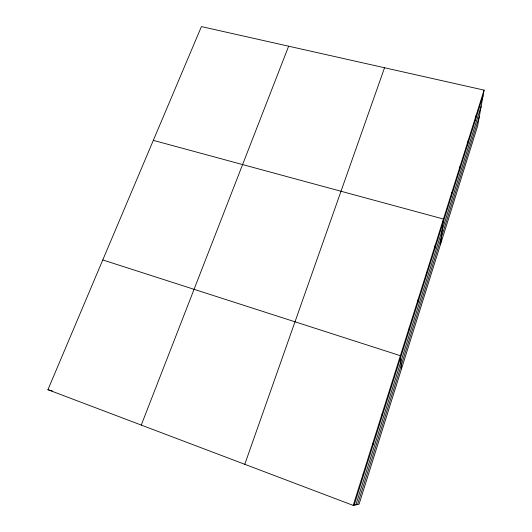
<?xml version="1.0" encoding="UTF-8"?>
<svg xmlns="http://www.w3.org/2000/svg" width="532" height="532" viewBox="0 0 532 532"><rect width="100%" height="100%" fill="white"/><g stroke="black" fill="none" stroke-linecap="round" stroke-linejoin="round"><path stroke-width="0.8" d="M417.972 302.462L418.072 299.576M426.458 275.516L426.677 272.251M434.79 249.036L435.136 245.412M440.496 244.427L443.449 219.038L153.322 140.368M451.282 196.667L451.868 192.338M459.435 170.772L460.127 166.11M467.448 145.329L468.253 140.335M475.329 120.312L476.233 115.012M484.073 90.121L477.623 125.998L359.073 504.17L353.208 505.4L47.927 389.703L201.415 26.6L484.073 90.121L353.208 505.4M355.861 504.841L481.174 106.254M357.537 504.489L479.325 116.528M354.132 505.207L483.069 95.727M244.767 464.303L384.543 67.75M141.259 425.075L288.643 46.204M47.927 389.703L52.355 390.967M102.776 259.942L400.377 355.709L401.461 368.962M362.997 474.331L363.762 474.63M372.606 443.841L373.211 444.612M382.036 413.923L382.488 415.146M391.293 384.55L391.599 386.212M409.301 327.386L409.341 329.88"/></g></svg>
